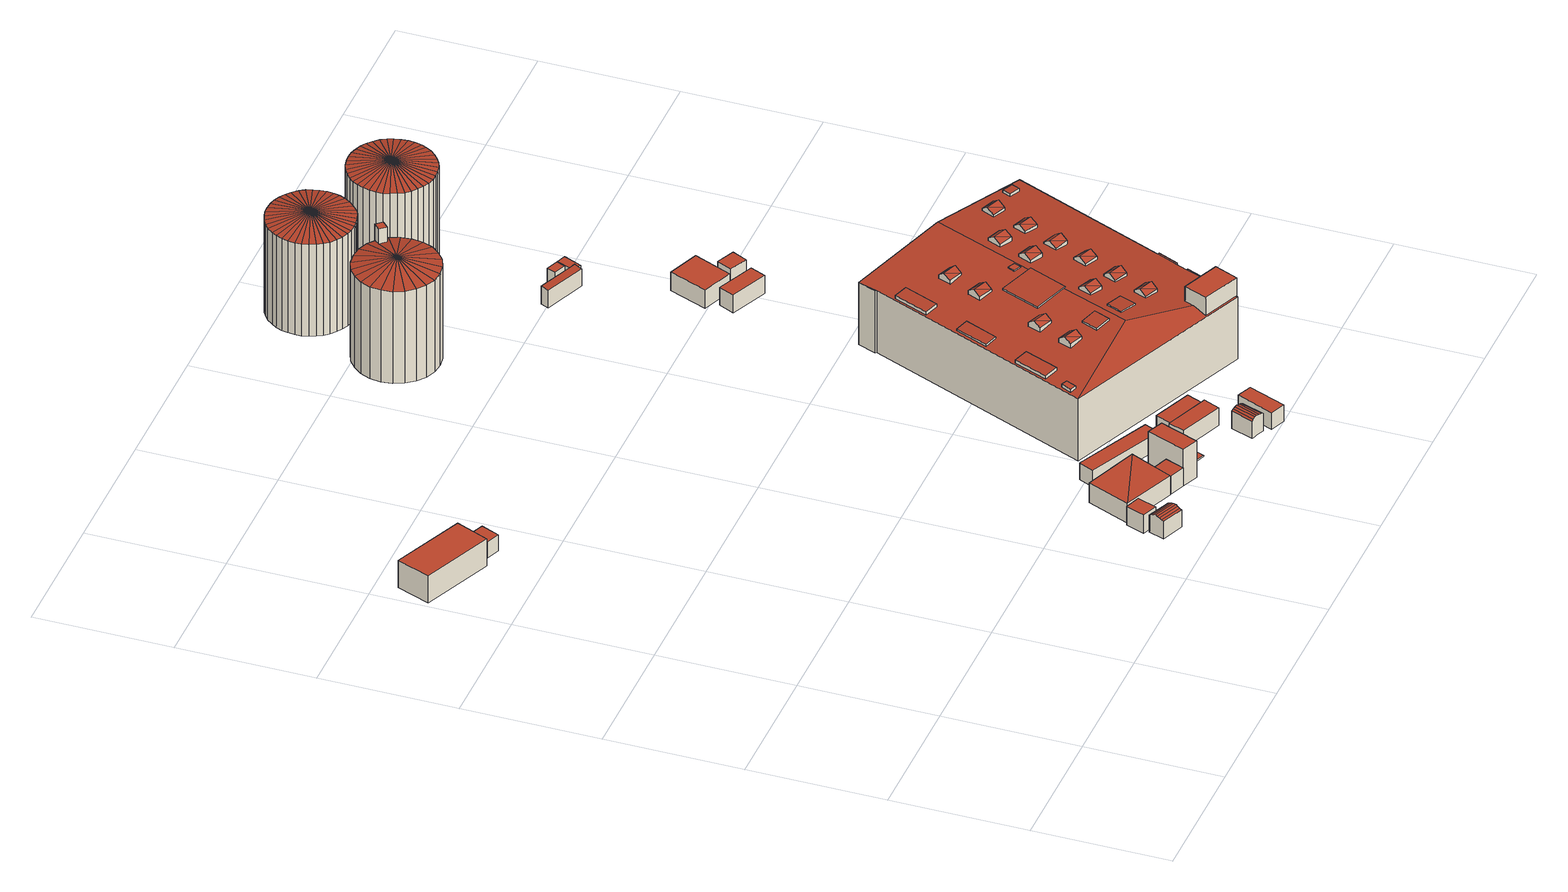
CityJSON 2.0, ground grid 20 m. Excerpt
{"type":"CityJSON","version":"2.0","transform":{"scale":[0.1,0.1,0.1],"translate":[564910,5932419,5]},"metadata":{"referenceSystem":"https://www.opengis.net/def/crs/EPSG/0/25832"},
"CityObjects":{
"building1":{"type":"Building","attributes":{"Grundfläche 2D":"60.059586","Grundhöhe NN":"5.732"},"geometry":[{"type":"Solid","lod":"3","boundaries":[[[[0,1,2,3]],[[4,5,3,2]],[[5,6,0,3]],[[6,7,1,0]],[[7,4,2,1]],[[7,6,5,4]]]],"semantics":{"surfaces":[{"type":"RoofSurface"},{"type":"WallSurface"},{"type":"GroundSurface"}],"values":[[0,1,1,1,1,2]]}}]},
"building2":{"type":"Building","attributes":{"Grundfläche 2D":"6.185744","Grundhöhe NN":"5.734"},"geometry":[{"type":"Solid","lod":"3","boundaries":[[[[8,9,10,11]],[[12,13,11,10]],[[13,14,8,11]],[[14,15,9,8]],[[15,12,10,9]],[[15,14,13,12]]]],"semantics":{"surfaces":[{"type":"RoofSurface"},{"type":"WallSurface"},{"type":"GroundSurface"}],"values":[[0,1,1,1,1,2]]}}]},
"building3":{"type":"Building","attributes":{"Grundfläche 2D":"8.540739","Grundhöhe NN":"5.712"},"geometry":[{"type":"Solid","lod":"3","boundaries":[[[[16,17,18,19]],[[20,17,16,21]],[[22,20,21,23]],[[24,22,23,25]],[[26,24,25,27]],[[28,26,27,29]],[[30,28,29,31]],[[19,18,32,33]],[[31,29,27,25,23,21,16,19,33,34]],[[30,31,34,35]],[[18,17,20,22,24,26,28,30,35,32]],[[34,33,32,35]]]],"semantics":{"surfaces":[{"type":"RoofSurface"},{"type":"WallSurface"},{"type":"GroundSurface"}],"values":[[0,0,0,0,0,0,0,1,1,1,1,2]]}}]},
"building4":{"type":"Building","attributes":{"Grundfläche 2D":"7.216072","Grundhöhe NN":"5.770"},"geometry":[{"type":"Solid","lod":"3","boundaries":[[[[36,37,38,39]],[[40,41,39,38]],[[41,42,36,39]],[[42,43,37,36]],[[43,40,38,37]],[[43,42,41,40]]]],"semantics":{"surfaces":[{"type":"RoofSurface"},{"type":"WallSurface"},{"type":"GroundSurface"}],"values":[[0,1,1,1,1,2]]}}]},
"building5":{"type":"Building","attributes":{"Grundfläche 2D":"56.703600","Grundhöhe NN":"5.588"},"geometry":[{"type":"Solid","lod":"3","boundaries":[[[[44,45,46]],[[47,45,44]],[[48,49,46,45]],[[49,50,44,46]],[[50,51,47,44]],[[51,48,45,47]],[[51,50,49,48]]]],"semantics":{"surfaces":[{"type":"RoofSurface"},{"type":"WallSurface"},{"type":"GroundSurface"}],"values":[[0,0,1,1,1,1,2]]}}]},
"building6":{"type":"Building","attributes":{"Grundfläche 2D":"7.672358","Grundhöhe NN":"5.617"},"geometry":[{"type":"Solid","lod":"3","boundaries":[[[[52,53,54,55]],[[56,57,55,54]],[[57,58,52,55]],[[58,59,53,52]],[[59,56,54,53]],[[59,58,57,56]]]],"semantics":{"surfaces":[{"type":"RoofSurface"},{"type":"WallSurface"},{"type":"GroundSurface"}],"values":[[0,1,1,1,1,2]]}}]},
"building7":{"type":"Building","attributes":{"Grundfläche 2D":"15.672142","Grundhöhe NN":"5.596"},"geometry":[{"type":"Solid","lod":"3","boundaries":[[[[60,61,62,63]],[[61,60,64,59]],[[62,61,59,65]],[[63,62,65,66]],[[60,63,66,64]],[[59,64,66,65]]]],"semantics":{"surfaces":[{"type":"RoofSurface"},{"type":"WallSurface"},{"type":"GroundSurface"}],"values":[[0,1,1,1,1,2]]}}]},
"building8":{"type":"Building","attributes":{"Grundfläche 2D":"30.014825","Grundhöhe NN":"5.619"},"geometry":[{"type":"Solid","lod":"3","boundaries":[[[[67,68,69,70]],[[71,72,70,69]],[[72,73,67,70]],[[73,74,68,67]],[[74,71,69,68]],[[74,73,72,71]]]],"semantics":{"surfaces":[{"type":"RoofSurface"},{"type":"WallSurface"},{"type":"GroundSurface"}],"values":[[0,1,1,1,1,2]]}}]},
"building9":{"type":"Building","attributes":{"Grundfläche 2D":"8.871960","Grundhöhe NN":"8.181"},"geometry":[{"type":"Solid","lod":"3","boundaries":[[[[75,76,77,78]],[[79,80,78,77]],[[80,81,75,78]],[[81,82,76,75]],[[82,79,77,76]],[[82,81,80,79]]]],"semantics":{"surfaces":[{"type":"RoofSurface"},{"type":"WallSurface"},{"type":"GroundSurface"}],"values":[[0,1,1,1,1,2]]}}]},
"building10":{"type":"Building","attributes":{"Grundfläche 2D":"17.495616","Grundhöhe NN":"5.643"},"geometry":[{"type":"Solid","lod":"3","boundaries":[[[[83,84,85,86]],[[83,86,87,88]],[[84,83,88,89]],[[85,84,89,90]],[[86,85,90,87]],[[89,88,87,90]]]],"semantics":{"surfaces":[{"type":"RoofSurface"},{"type":"WallSurface"},{"type":"GroundSurface"}],"values":[[0,1,1,1,1,2]]}}]},
"building11":{"type":"Building","attributes":{"Grundfläche 2D":"7.883810","Grundhöhe NN":"5.597"},"geometry":[{"type":"Solid","lod":"3","boundaries":[[[[91,92,93,94]],[[95,91,94,96]],[[97,95,96,98]],[[99,97,98,100]],[[101,99,100,102]],[[103,101,102,104]],[[105,106,107,104,102,100,98,96,94,93,108,109]],[[103,104,107,110]],[[111,112,92,91,95,97,99,101,103,110,113]],[[93,92,112,108]],[[113,110,107,106,105,109,108,112,111]]]],"semantics":{"surfaces":[{"type":"RoofSurface"},{"type":"WallSurface"},{"type":"GroundSurface"}],"values":[[0,0,0,0,0,0,1,1,1,1,2]]}}]},
"building12":{"type":"Building","attributes":{"Grundfläche 2D":"15.257775","Grundhöhe NN":"5.663"},"geometry":[{"type":"Solid","lod":"3","boundaries":[[[[114,115,116,117]],[[118,119,117,116]],[[119,120,114,117]],[[120,121,115,114]],[[121,118,116,115]],[[121,120,119,118]]]],"semantics":{"surfaces":[{"type":"RoofSurface"},{"type":"WallSurface"},{"type":"GroundSurface"}],"values":[[0,1,1,1,1,2]]}}]},
"building13":{"type":"Building","attributes":{"Grundfläche 2D":"14.075495","Grundhöhe NN":"5.598"},"geometry":[{"type":"Solid","lod":"3","boundaries":[[[[122,123,124,125]],[[126,127,125,124]],[[127,128,122,125]],[[128,129,123,122]],[[129,126,124,123]],[[129,128,127,126]]]],"semantics":{"surfaces":[{"type":"RoofSurface"},{"type":"WallSurface"},{"type":"GroundSurface"}],"values":[[0,1,1,1,1,2]]}}]},
"building14":{"type":"Building","attributes":{"Grundfläche 2D":"117.126350","Grundhöhe NN":"5.580"},"children":["building14-1"],"geometry":[{"type":"Solid","lod":"3","boundaries":[[[[130,131,132,133]],[[131,134,135,136]],[[134,131,130,133,137]],[[138,133,132]],[[139,133,138]],[[140,133,139]],[[141,133,140]],[[142,133,141]],[[143,133,142]],[[144,133,143]],[[145,133,144]],[[146,133,145]],[[147,133,146]],[[148,133,147]],[[149,133,148]],[[150,133,149]],[[151,133,150]],[[152,133,151]],[[153,133,152]],[[154,133,153]],[[155,133,154]],[[156,133,155]],[[157,133,156]],[[158,133,157]],[[137,133,158]],[[159,160,132,131]],[[160,161,138,132]],[[161,162,139,138]],[[162,163,140,139]],[[163,164,141,140]],[[164,165,142,141]],[[165,166,143,142]],[[166,167,144,143]],[[167,168,145,144]],[[168,169,146,145]],[[169,170,147,146]],[[170,171,148,147]],[[171,172,149,148]],[[172,173,150,149]],[[173,174,151,150]],[[174,175,152,151]],[[175,176,153,152]],[[176,177,154,153]],[[177,178,155,154]],[[178,179,156,155]],[[179,180,157,156]],[[180,181,158,157]],[[181,182,137,158]],[[182,183,134,137]],[[183,184,135,134]],[[184,185,136,135]],[[185,159,131,136]],[[169,168,167,166,165,164,163,162,161,160,159,185,184,183,182,181,180,179,178,177,176,175,174,173,172,171,170]]]],"semantics":{"surfaces":[{"type":"RoofSurface"},{"type":"WallSurface"},{"type":"GroundSurface"}],"values":[[0,0,0,0,0,0,0,0,0,0,0,0,0,0,0,0,0,0,0,0,0,0,0,0,0,1,1,1,1,1,1,1,1,1,1,1,1,1,1,1,1,1,1,1,1,1,1,1,1,1,1,1,2]]}}]},
"building14-1":{"type":"BuildingInstallation","parents":["building14"],"geometry":[{"type":"MultiSurface","lod":"3","boundaries":[[[186,187,188,189,190,191,192]],[[193,194,190,189,188,130]],[[135,192,191,190,194,134]],[[186,192,135,136]],[[130,188,187,186,136,131]]],"semantics":{"surfaces":[{"type":"RoofSurface"},{"type":"WallSurface"}],"values":[0,1,1,1,1]}}]},
"building15":{"type":"Building","attributes":{"Grundfläche 2D":"1210.189459","Grundhöhe NN":"5.644"},"children":["building15-1","building15-2","building15-3","building15-4","building15-5","building15-6","building15-7","building15-8","building15-9","building15-10","building15-11","building15-12","building15-13","building15-14","building15-15","building15-16","building15-17","building15-18"],"geometry":[{"type":"Solid","lod":"3","boundaries":[[[[195,196,197,198]],[[199,200,201,202,203,204]],[[201,200,205,206,207,208,209,210,211],[212,213,214,215,216,217],[218,219,220,221],[222,223,224,225]],[[202,226,203]],[[227,228,229,230]],[[199,231,232,227,230,233,234,235,209,208,236,237,205,200]],[[233,238,239,234]],[[240,211,210]],[[241,242,243,244]],[[245,246,247,248]],[[249,250,251,252]],[[253,254,255,256]],[[237,196,195,206,205]],[[237,236,197,196]],[[207,198,197,236,208]],[[207,206,195,198]],[[232,231,242,241]],[[204,243,242,231,199]],[[226,244,243,204,203]],[[226,232,241,244]],[[248,247,219,218]],[[245,248,218,221]],[[246,245,221,220]],[[247,246,220,219]],[[217,216,249,252]],[[215,214,250,249,216]],[[213,212,251,250,214]],[[212,217,252,251]],[[256,255,224,223]],[[253,256,223,222]],[[254,253,222,225]],[[255,254,225,224]],[[202,201,257,258]],[[227,232,226,202,258,259]],[[228,227,259,260]],[[229,228,260,261]],[[230,229,261,262]],[[233,230,262,263]],[[238,233,263,264]],[[239,238,264,265]],[[234,239,265,266]],[[235,234,266,267]],[[210,209,235,267,268]],[[240,210,268,269]],[[211,240,269,270]],[[201,211,270,257]],[[263,262,261,260,259,258,257,270,269,268,267,266,265,264]]]],"semantics":{"surfaces":[{"type":"RoofSurface"},{"type":"WallSurface"},{"type":"GroundSurface"}],"values":[[0,0,0,0,0,0,0,0,0,0,0,0,1,1,1,1,1,1,1,1,1,1,1,1,1,1,1,1,1,1,1,1,1,1,1,1,1,1,1,1,1,1,1,1,1,1,2]]}}]},
"building15-1":{"type":"BuildingInstallation","parents":["building15"],"geometry":[{"type":"MultiSurface","lod":"3","boundaries":[[[271,272,273,274]],[[274,273,275,276]],[[271,274,276,277]],[[272,271,277,278]],[[273,272,278,275]]],"semantics":{"surfaces":[{"type":"RoofSurface"},{"type":"WallSurface"}],"values":[0,1,1,1,1]}}]},
"building15-2":{"type":"BuildingInstallation","parents":["building15"],"geometry":[{"type":"MultiSurface","lod":"3","boundaries":[[[279,280,281]],[[279,281,282]],[[283,279,282,284]],[[285,286,281,280]],[[281,286,287,284,282]],[[287,288,283,284]],[[283,288,285,280,279]]],"semantics":{"surfaces":[{"type":"RoofSurface"},{"type":"WallSurface"}],"values":[0,0,0,1,1,1,1]}}]},
"building15-3":{"type":"BuildingInstallation","parents":["building15"],"geometry":[{"type":"MultiSurface","lod":"3","boundaries":[[[289,290,291,292]],[[292,291,293,294]],[[289,292,294,295]],[[290,289,295,296]],[[291,290,296,293]]],"semantics":{"surfaces":[{"type":"RoofSurface"},{"type":"WallSurface"}],"values":[0,1,1,1,1]}}]},
"building15-4":{"type":"BuildingInstallation","parents":["building15"],"geometry":[{"type":"MultiSurface","lod":"3","boundaries":[[[297,298,299]],[[297,299,300]],[[301,300,302]],[[297,300,301]],[[303,304,299,298]],[[299,304,305,302,300]],[[305,306,301,302]],[[301,306,303,298,297]]],"semantics":{"surfaces":[{"type":"RoofSurface"},{"type":"WallSurface"}],"values":[0,0,0,0,1,1,1,1]}}]},
"building15-5":{"type":"BuildingInstallation","parents":["building15"],"geometry":[{"type":"MultiSurface","lod":"3","boundaries":[[[307,308,309,310]],[[310,309,311,312]],[[307,310,312,313]],[[313,314,308,307]],[[314,311,309,308]]],"semantics":{"surfaces":[{"type":"RoofSurface"},{"type":"WallSurface"}],"values":[0,1,1,1,1]}}]},
"building15-6":{"type":"BuildingInstallation","parents":["building15"],"geometry":[{"type":"MultiSurface","lod":"3","boundaries":[[[315,316,317]],[[315,317,318]],[[319,318,320]],[[315,318,319]],[[321,322,317,316]],[[317,322,323,320,318]],[[323,324,319,320]],[[319,324,321,316,315]]],"semantics":{"surfaces":[{"type":"RoofSurface"},{"type":"WallSurface"}],"values":[0,0,0,0,1,1,1,1]}}]},
"building15-7":{"type":"BuildingInstallation","parents":["building15"],"geometry":[{"type":"MultiSurface","lod":"3","boundaries":[[[325,326,327]],[[325,327,328]],[[329,328,330]],[[325,328,329]],[[331,332,327,326]],[[332,333,330,328,327]],[[334,329,330,333,335]],[[334,336,331,326,325,329]]],"semantics":{"surfaces":[{"type":"RoofSurface"},{"type":"WallSurface"}],"values":[0,0,0,0,1,1,1,1]}}]},
"building15-8":{"type":"BuildingInstallation","parents":["building15"],"geometry":[{"type":"MultiSurface","lod":"3","boundaries":[[[337,338,339]],[[337,339,340]],[[341,337,340,342]],[[343,344,339,338]],[[339,344,345,342,340]],[[345,346,341,342]],[[341,346,343,338,337]]],"semantics":{"surfaces":[{"type":"RoofSurface"},{"type":"WallSurface"}],"values":[0,0,0,1,1,1,1]}}]},
"building15-9":{"type":"BuildingInstallation","parents":["building15"],"geometry":[{"type":"MultiSurface","lod":"3","boundaries":[[[347,348,349]],[[347,349,350]],[[351,350,352]],[[347,350,351]],[[353,354,349,348]],[[349,354,355,352,350]],[[355,356,351,352]],[[351,356,353,348,347]]],"semantics":{"surfaces":[{"type":"RoofSurface"},{"type":"WallSurface"}],"values":[0,0,0,0,1,1,1,1]}}]},
"building15-10":{"type":"BuildingInstallation","parents":["building15"],"geometry":[{"type":"MultiSurface","lod":"3","boundaries":[[[357,358,359,360]],[[357,360,361,362]],[[360,359,363,361]],[[358,357,362,364]],[[359,358,364,363]]],"semantics":{"surfaces":[{"type":"RoofSurface"},{"type":"WallSurface"}],"values":[0,1,1,1,1]}}]},
"building15-11":{"type":"BuildingInstallation","parents":["building15"],"geometry":[{"type":"MultiSurface","lod":"3","boundaries":[[[365,366,367]],[[365,367,368]],[[369,368,370]],[[365,368,369]],[[371,372,367,366]],[[367,372,373,370,368]],[[373,374,369,370]],[[369,374,371,366,365]]],"semantics":{"surfaces":[{"type":"RoofSurface"},{"type":"WallSurface"}],"values":[0,0,0,0,1,1,1,1]}}]},
"building15-12":{"type":"BuildingInstallation","parents":["building15"],"geometry":[{"type":"MultiSurface","lod":"3","boundaries":[[[375,376,377]],[[375,377,378]],[[379,378,380]],[[375,378,379]],[[381,382,377,376]],[[377,382,383,380,378]],[[383,384,379,380]],[[379,384,381,376,375]]],"semantics":{"surfaces":[{"type":"RoofSurface"},{"type":"WallSurface"}],"values":[0,0,0,0,1,1,1,1]}}]},
"building15-13":{"type":"BuildingInstallation","parents":["building15"],"geometry":[{"type":"MultiSurface","lod":"3","boundaries":[[[385,386,387]],[[385,387,388]],[[389,388,390]],[[385,388,389]],[[391,392,387,386]],[[387,392,393,390,388]],[[393,394,389,390]],[[389,394,391,386,385]]],"semantics":{"surfaces":[{"type":"RoofSurface"},{"type":"WallSurface"}],"values":[0,0,0,0,1,1,1,1]}}]},
"building15-14":{"type":"BuildingInstallation","parents":["building15"],"geometry":[{"type":"MultiSurface","lod":"3","boundaries":[[[395,396,397]],[[395,397,398]],[[399,398,400]],[[395,398,399]],[[401,402,397,396]],[[397,402,403,400,398]],[[403,404,399,400]],[[399,404,401,396,395]]],"semantics":{"surfaces":[{"type":"RoofSurface"},{"type":"WallSurface"}],"values":[0,0,0,0,1,1,1,1]}}]},
"building15-15":{"type":"BuildingInstallation","parents":["building15"],"geometry":[{"type":"MultiSurface","lod":"3","boundaries":[[[405,406,407,408]],[[409,410,406,405]],[[411,407,406,410]],[[412,408,407,411,413]],[[412,409,405,408]]],"semantics":{"surfaces":[{"type":"RoofSurface"},{"type":"WallSurface"}],"values":[0,1,1,1,1]}}]},
"building15-16":{"type":"BuildingInstallation","parents":["building15"],"geometry":[{"type":"MultiSurface","lod":"3","boundaries":[[[414,415,416]],[[414,416,417]],[[418,417,419]],[[414,417,418]],[[420,421,416,415]],[[416,421,422,419,417]],[[422,423,418,419]],[[418,423,420,415,414]]],"semantics":{"surfaces":[{"type":"RoofSurface"},{"type":"WallSurface"}],"values":[0,0,0,0,1,1,1,1]}}]},
"building15-17":{"type":"BuildingInstallation","parents":["building15"],"geometry":[{"type":"MultiSurface","lod":"3","boundaries":[[[424,425,426]],[[424,426,427]],[[428,427,429]],[[424,427,428]],[[430,431,426,425]],[[426,431,432,429,427]],[[432,433,428,429]],[[428,433,430,425,424]]],"semantics":{"surfaces":[{"type":"RoofSurface"},{"type":"WallSurface"}],"values":[0,0,0,0,1,1,1,1]}}]},
"building15-18":{"type":"BuildingInstallation","parents":["building15"],"geometry":[{"type":"MultiSurface","lod":"3","boundaries":[[[434,435,436]],[[434,436,437]],[[438,439,440,434,437,441]],[[442,443,436,435]],[[437,436,443,444,438,441]],[[440,439,438,444,445]],[[440,445,442,435,434]]],"semantics":{"surfaces":[{"type":"RoofSurface"},{"type":"WallSurface"}],"values":[0,0,0,1,1,1,1]}}]},
"building16":{"type":"Building","attributes":{"Grundfläche 2D":"118.628630","Grundhöhe NN":"5.620"},"geometry":[{"type":"Solid","lod":"3","boundaries":[[[[446,447,448]],[[448,447,449]],[[450,447,446]],[[451,447,450]],[[452,447,451]],[[453,447,452]],[[453,454,447]],[[455,447,454]],[[456,447,455]],[[457,447,456]],[[458,447,457]],[[459,447,458]],[[459,460,447]],[[461,447,460]],[[462,447,461]],[[463,447,462]],[[463,464,447]],[[465,447,464]],[[466,447,465]],[[466,467,447]],[[468,447,467]],[[469,447,468]],[[470,447,469]],[[471,447,470]],[[472,447,471]],[[473,447,472]],[[474,447,473]],[[475,447,474]],[[476,447,475]],[[476,477,447]],[[478,447,477]],[[479,447,478]],[[480,447,479]],[[480,481,447]],[[482,447,481]],[[483,447,482]],[[484,447,483]],[[484,485,447]],[[486,447,485]],[[449,447,486]],[[487,488,446,448]],[[488,489,450,446]],[[490,487,448,449]],[[491,492,486,485]],[[492,490,449,486]],[[489,493,451,450]],[[493,494,452,451]],[[494,495,453,452]],[[495,496,454,453]],[[496,497,455,454]],[[497,498,456,455]],[[498,499,457,456]],[[499,500,458,457]],[[500,501,459,458]],[[501,502,460,459]],[[502,503,461,460]],[[503,504,462,461]],[[504,505,463,462]],[[505,506,464,463]],[[506,507,465,464]],[[507,508,466,465]],[[508,509,467,466]],[[509,510,468,467]],[[510,511,469,468]],[[511,512,470,469]],[[512,513,471,470]],[[513,514,472,471]],[[514,515,473,472]],[[515,516,474,473]],[[516,517,475,474]],[[517,518,476,475]],[[518,519,477,476]],[[519,520,478,477]],[[520,521,479,478]],[[521,522,480,479]],[[522,523,481,480]],[[523,524,482,481]],[[524,525,483,482]],[[525,526,484,483]],[[526,491,485,484]],[[518,517,516,515,514,513,512,511,510,509,508,507,506,505,504,503,502,501,500,499,498,497,496,495,494,493,489,488,487,490,492,491,526,525,524,523,522,521,520,519]]]],"semantics":{"surfaces":[{"type":"RoofSurface"},{"type":"WallSurface"},{"type":"GroundSurface"}],"values":[[0,0,0,0,0,0,0,0,0,0,0,0,0,0,0,0,0,0,0,0,0,0,0,0,0,0,0,0,0,0,0,0,0,0,0,0,0,0,0,0,1,1,1,1,1,1,1,1,1,1,1,1,1,1,1,1,1,1,1,1,1,1,1,1,1,1,1,1,1,1,1,1,1,1,1,1,1,1,1,1,2]]}}]},
"building17":{"type":"Building","attributes":{"Grundfläche 2D":"8.802514","Grundhöhe NN":"5.735"},"geometry":[{"type":"Solid","lod":"3","boundaries":[[[[527,528,529,530,531,532]],[[527,532,531,533,534]],[[529,528,527,534,535]],[[530,529,535,536]],[[531,530,536,533]],[[534,533,536,535]]]],"semantics":{"surfaces":[{"type":"RoofSurface"},{"type":"WallSurface"},{"type":"GroundSurface"}],"values":[[0,1,1,1,1,2]]}}]},
"building18":{"type":"Building","attributes":{"Grundfläche 2D":"15.025063","Grundhöhe NN":"5.666"},"geometry":[{"type":"Solid","lod":"3","boundaries":[[[[537,538,539,540]],[[541,542,540,539]],[[542,543,537,540]],[[543,544,538,537]],[[544,541,539,538]],[[544,543,542,541]]]],"semantics":{"surfaces":[{"type":"RoofSurface"},{"type":"WallSurface"},{"type":"GroundSurface"}],"values":[[0,1,1,1,1,2]]}}]},
"building19":{"type":"Building","attributes":{"Grundfläche 2D":"29.608499","Grundhöhe NN":"5.644"},"geometry":[{"type":"Solid","lod":"3","boundaries":[[[[545,546,547,548]],[[549,550,548,547]],[[550,551,545,548]],[[551,552,546,545]],[[552,549,547,546]],[[552,551,550,549]]]],"semantics":{"surfaces":[{"type":"RoofSurface"},{"type":"WallSurface"},{"type":"GroundSurface"}],"values":[[0,1,1,1,1,2]]}}]},
"building20":{"type":"Building","attributes":{"Grundfläche 2D":"2.770220","Grundhöhe NN":"5.782"},"geometry":[{"type":"Solid","lod":"3","boundaries":[[[[553,554,555,556]],[[557,558,556,555]],[[558,559,553,556]],[[559,560,554,553]],[[560,557,555,554]],[[560,559,558,557]]]],"semantics":{"surfaces":[{"type":"RoofSurface"},{"type":"WallSurface"},{"type":"GroundSurface"}],"values":[[0,1,1,1,1,2]]}}]},
"building21":{"type":"Building","attributes":{"Grundfläche 2D":"3.386276","Grundhöhe NN":"5.780"},"geometry":[{"type":"Solid","lod":"3","boundaries":[[[[561,562,563,564,565,532]],[[566,567,565,564]],[[567,568,532,565]],[[568,569,561,532]],[[569,570,562,561]],[[570,571,563,562]],[[571,566,564,563]],[[566,571,570,569,568,567]]]],"semantics":{"surfaces":[{"type":"RoofSurface"},{"type":"WallSurface"},{"type":"GroundSurface"}],"values":[[0,1,1,1,1,1,1,2]]}}]},
"building22":{"type":"Building","attributes":{"Grundfläche 2D":"7.053249","Grundhöhe NN":"5.627"},"geometry":[{"type":"Solid","lod":"3","boundaries":[[[[572,573,574,575]],[[576,577,575,574]],[[577,578,572,575]],[[578,579,573,572]],[[579,576,574,573]],[[579,578,577,576]]]],"semantics":{"surfaces":[{"type":"RoofSurface"},{"type":"WallSurface"},{"type":"GroundSurface"}],"values":[[0,1,1,1,1,2]]}}]},
"building23":{"type":"Building","attributes":{"Grundfläche 2D":"118.627677","Grundhöhe NN":"5.547"},"geometry":[{"type":"Solid","lod":"3","boundaries":[[[[580,581,582]],[[580,583,581]],[[580,582,584]],[[580,584,585]],[[580,585,586]],[[580,586,587]],[[580,587,588]],[[580,588,589]],[[580,589,590]],[[580,590,591]],[[580,591,592]],[[580,592,593]],[[580,593,594]],[[580,594,595]],[[580,595,596]],[[580,596,597]],[[580,597,598]],[[580,598,599]],[[580,599,600]],[[580,600,601]],[[580,601,602]],[[580,602,603]],[[580,603,604]],[[580,604,605]],[[580,605,606]],[[580,606,607]],[[580,607,608]],[[580,608,609]],[[580,609,610]],[[580,610,611]],[[580,611,612]],[[580,612,613]],[[580,613,614]],[[580,614,615]],[[580,615,616]],[[580,616,617]],[[580,617,618]],[[580,618,619]],[[580,619,620]],[[580,620,583]],[[621,622,582,581]],[[622,623,584,582]],[[624,621,581,583]],[[625,626,620,619]],[[626,624,583,620]],[[623,627,585,584]],[[627,628,586,585]],[[628,629,587,586]],[[629,630,588,587]],[[630,631,589,588]],[[631,632,590,589]],[[632,633,591,590]],[[633,634,592,591]],[[634,635,593,592]],[[635,636,594,593]],[[636,637,595,594]],[[637,638,596,595]],[[638,639,597,596]],[[639,640,598,597]],[[640,641,599,598]],[[641,642,600,599]],[[642,643,601,600]],[[643,644,602,601]],[[644,645,603,602]],[[645,646,604,603]],[[646,647,605,604]],[[647,648,606,605]],[[648,649,607,606]],[[649,650,608,607]],[[650,651,609,608]],[[651,652,610,609]],[[652,653,611,610]],[[653,654,612,611]],[[654,655,613,612]],[[655,656,614,613]],[[656,657,615,614]],[[657,658,616,615]],[[658,659,617,616]],[[659,660,618,617]],[[660,625,619,618]],[[655,654,653,652,651,650,649,648,647,646,645,644,643,642,641,640,639,638,637,636,635,634,633,632,631,630,629,628,627,623,622,621,624,626,625,660,659,658,657,656]]]],"semantics":{"surfaces":[{"type":"RoofSurface"},{"type":"WallSurface"},{"type":"GroundSurface"}],"values":[[0,0,0,0,0,0,0,0,0,0,0,0,0,0,0,0,0,0,0,0,0,0,0,0,0,0,0,0,0,0,0,0,0,0,0,0,0,0,0,0,1,1,1,1,1,1,1,1,1,1,1,1,1,1,1,1,1,1,1,1,1,1,1,1,1,1,1,1,1,1,1,1,1,1,1,1,1,1,1,1,2]]}}]}
},
"vertices":[
[131,923,51],[26,968,51],[6,919,51],[111,875,51],[6,919,7],[111,875,7],[131,923,7],[26,968,7],
[159,899,33],[140,907,33],[128,880,33],[148,872,33],[128,880,7],[148,872,7],[159,899,7],[140,907,7],
[507,48,36],[474,61,36],[473,58,35],[506,45,35],[475,64,38],[508,51,38],[476,68,39],[510,54,39],[478,71,39],[511,58,39],[479,75,38],[512,61,38],[480,78,36],[514,65,36],[481,81,35],[515,67,35],[473,58,7],[506,45,7],[515,67,7],[481,81,7],
[507,106,38],[485,114,38],[474,86,38],[497,78,38],[474,86,8],[497,78,8],[507,106,8],[485,114,8],
[492,116,37],[596,147,39],[518,179,37],[570,84,37],[596,147,6],[518,179,6],[492,116,6],[570,84,6],
[571,84,35],[595,75,35],[606,103,35],[582,112,35],[606,103,6],[582,112,6],[571,84,6],[595,75,6],
[617,132,65],[595,75,65],[619,65,65],[641,122,65],[617,132,6],[619,65,6],[641,122,6],
[672,156,33],[562,208,33],[552,186,33],[662,134,33],[552,186,6],[662,134,6],[672,156,6],[562,208,6],
[632,60,34],[654,117,34],[641,122,34],[619,65,34],[641,122,32],[619,65,32],[632,60,32],[654,117,32],
[674,103,35],[738,77,35],[748,101,35],[683,127,35],[683,127,6],[674,103,6],[738,77,6],[748,101,6],
[741,58,36],[738,59,34],[726,26,34],[728,25,36],[744,57,37],[732,24,37],[748,56,38],[735,23,38],[753,54,37],[740,21,37],[756,53,36],[744,19,36],[759,51,34],[747,18,34],[732,24,6],[735,23,6],[747,18,6],[726,26,6],[728,25,6],[759,51,6],[744,57,6],[738,59,6],[748,56,6],
[752,126,34],[695,149,34],[686,126,34],[743,103,34],[686,126,7],[743,103,7],[752,126,7],[695,149,7],
[776,0,33],[798,55,33],[776,64,33],[754,9,33],[776,64,6],[754,9,6],[776,0,6],[798,55,6],
[547,1185,157],[555,1193,155],[545,1201,155],[514,1148,168],[563,1184,155],[564,1185,155],[556,1194,155],[567,1179,155],[530,1207,155],[514,1209,155],[498,1207,155],[483,1201,155],[471,1191,155],[461,1179,155],[455,1164,155],[453,1148,155],[455,1132,155],[461,1117,155],[471,1105,155],[483,1095,155],[498,1089,155],[514,1087,155],[530,1089,155],[545,1095,155],[557,1105,155],[567,1117,155],[573,1132,155],[575,1148,155],[573,1164,155],[555,1193,6],[545,1201,6],[530,1207,6],[514,1209,6],[498,1207,6],[483,1201,6],[471,1191,6],[461,1179,6],[455,1164,6],[453,1148,6],[455,1132,6],[461,1117,6],[471,1105,6],[483,1095,6],[498,1089,6],[514,1087,6],[530,1089,6],[545,1095,6],[557,1105,6],[567,1117,6],[573,1132,6],[575,1148,6],[573,1164,6],[567,1179,6],[563,1184,6],[564,1185,6],[556,1194,6],
[556,1194,181],[555,1193,181],[547,1185,181],[554,1177,181],[555,1176,181],[563,1184,181],[564,1185,181],[554,1177,157],[555,1176,157],
[758,338,121],[808,318,125],[832,375,125],[781,396,121],[840,150,114],[766,218,123],[600,224,107],[887,105,107],[884,109,108],[832,130,108],[806,319,123],[758,338,118],[781,396,118],[829,376,123],[889,526,123],[747,585,107],[738,557,107],[728,527,108],[741,521,109],[747,519,110],[742,507,110],[726,468,110],[707,476,108],[646,271,110],[626,279,108],[646,329,108],[666,321,110],[706,419,110],[686,371,110],[668,378,108],[688,426,108],[888,107,107],[909,156,107],[910,156,107],[923,188,107],[921,189,107],[846,164,114],[902,141,107],[928,207,107],[941,237,107],[1036,465,107],[832,375,123],[808,318,123],[931,206,107],[944,236,107],[736,558,107],[902,141,137],[846,164,137],[832,130,137],[888,107,137],[666,321,115],[646,329,113],[626,279,113],[646,271,115],[726,468,115],[747,519,115],[728,527,113],[707,476,113],[706,419,113],[688,426,111],[668,378,111],[686,371,113],[600,224,6],[887,105,6],[909,156,6],[910,156,6],[923,188,6],[921,189,6],[928,207,6],[931,206,6],[944,236,6],[941,237,6],[1036,465,6],[747,585,6],[736,558,6],[738,557,6],
[625,249,113],[616,253,113],[609,238,113],[618,234,113],[609,238,108],[618,234,109],[625,249,109],[616,253,108],
[717,328,128],[714,319,121],[735,311,121],[738,320,128],[721,338,121],[742,330,121],[714,319,114],[735,311,117],[742,330,117],[721,338,114],
[1013,467,114],[996,474,115],[991,462,115],[1008,455,114],[991,462,111],[1008,455,109],[1013,467,110],[996,474,111],
[854,272,127],[850,263,120],[871,255,120],[875,264,127],[858,282,120],[879,274,120],[850,263,117],[871,255,115],[879,274,115],[858,282,117],
[817,244,122],[791,253,124],[782,230,124],[808,220,122],[782,230,122],[808,220,119],[817,244,119],[791,253,122],
[850,390,133],[846,380,126],[867,372,126],[871,382,133],[854,400,126],[875,392,126],[846,380,122],[867,372,119],[875,392,119],[854,400,122],
[834,222,127],[830,213,120],[851,205,120],[855,214,127],[838,232,120],[859,224,120],[830,213,117],[851,205,115],[859,224,115],[838,232,117],[850,227,116],[835,226,117],
[870,440,133],[866,430,126],[887,422,126],[891,432,133],[874,450,126],[895,442,126],[866,430,122],[887,422,119],[895,442,119],[874,450,122],
[937,474,127],[933,464,120],[954,456,120],[958,466,127],[941,483,120],[962,475,120],[933,464,117],[954,456,115],[962,475,115],[941,483,117],
[835,399,124],[825,404,124],[820,394,124],[831,389,124],[831,389,123],[835,399,123],[820,394,122],[825,404,122],
[758,427,127],[754,418,120],[775,409,120],[779,419,127],[762,437,120],[783,429,120],[754,418,114],[775,409,117],[783,429,117],[762,437,114],
[809,291,132],[805,281,125],[826,273,125],[830,283,132],[813,301,125],[834,292,125],[805,281,122],[826,273,119],[834,292,120],[813,301,122],
[778,477,127],[775,467,120],[796,459,120],[800,469,127],[782,486,120],[803,478,120],[775,467,114],[796,459,117],[803,478,117],[782,486,114],
[916,421,127],[912,412,120],[933,403,120],[937,413,127],[920,431,120],[941,423,120],[912,412,117],[933,403,114],[941,423,115],[920,431,117],
[737,248,122],[760,239,125],[770,263,125],[747,272,122],[737,248,119],[760,239,122],[770,263,122],[747,272,119],[762,267,121],
[875,322,127],[871,312,120],[892,304,120],[896,314,127],[879,332,120],[900,323,120],[871,312,117],[892,304,115],[900,323,115],[879,332,117],
[697,278,128],[694,269,121],[715,261,121],[718,270,128],[701,288,121],[722,280,121],[694,269,114],[715,261,117],[722,280,117],[701,288,114],
[895,371,127],[891,361,120],[912,353,120],[916,363,127],[920,373,120],[917,374,120],[899,381,120],[918,367,124],[891,361,117],[912,353,114],[920,373,114],[899,381,117],
[557,1349,155],[575,1291,166],[566,1352,155],[576,1352,155],[548,1346,155],[540,1341,155],[532,1335,155],[526,1327,155],[521,1319,155],[517,1310,155],[515,1301,155],[514,1291,155],[514,1282,155],[517,1272,155],[520,1263,155],[525,1255,155],[531,1248,155],[539,1241,155],[547,1236,155],[556,1232,155],[565,1230,155],[575,1229,155],[584,1230,155],[594,1232,155],[603,1235,155],[611,1240,155],[618,1247,155],[625,1254,155],[630,1262,155],[634,1271,155],[636,1280,155],[637,1290,155],[636,1300,155],[634,1309,155],[631,1318,155],[626,1326,155],[619,1334,155],[612,1340,155],[604,1345,155],[595,1349,155],[586,1351,155],[566,1352,6],[557,1349,6],[548,1346,6],[576,1352,6],[595,1349,6],[586,1351,6],[540,1341,6],[532,1335,6],[526,1327,6],[521,1319,6],[517,1310,6],[515,1301,6],[514,1291,6],[514,1282,6],[517,1272,6],[520,1263,6],[525,1255,6],[531,1248,6],[539,1241,6],[547,1236,6],[556,1232,6],[565,1230,6],[575,1229,6],[584,1230,6],[594,1232,6],[603,1235,6],[611,1240,6],[618,1247,6],[625,1254,6],[630,1262,6],[634,1271,6],[636,1280,6],[637,1290,6],[636,1300,6],[634,1309,6],[631,1318,6],[626,1326,6],[619,1334,6],[612,1340,6],[604,1345,6],
[750,984,36],[741,987,36],[688,1009,36],[683,997,35],[744,972,35],[747,978,35],[744,972,7],[750,984,7],[688,1009,7],[683,997,7],
[821,763,36],[766,787,36],[756,764,36],[811,740,36],[756,764,7],[811,740,7],[821,763,7],[766,787,7],
[799,785,36],[822,841,36],[776,859,36],[754,803,36],[776,859,6],[754,803,6],[799,785,6],[822,841,6],
[746,1008,36],[728,1015,36],[723,1002,36],[741,995,36],[723,1002,8],[741,995,8],[746,1008,8],[728,1015,8],
[751,976,35],[762,1003,35],[749,1008,35],[741,987,35],[750,984,35],[741,987,8],[750,984,8],[747,978,8],[751,976,8],[762,1003,8],[749,1008,8],
[837,794,43],[811,806,43],[801,784,43],[827,772,43],[801,784,6],[827,772,6],[837,794,6],[811,806,6],
[719,1230,166],[710,1290,155],[701,1288,155],[720,1291,155],[692,1284,155],[684,1279,155],[676,1273,155],[670,1266,155],[665,1258,155],[661,1249,155],[659,1239,155],[658,1230,155],[658,1220,155],[661,1211,155],[664,1202,155],[669,1193,155],[675,1186,155],[683,1180,155],[691,1175,155],[700,1171,155],[709,1168,155],[719,1168,155],[728,1168,155],[738,1170,155],[747,1174,155],[755,1179,155],[762,1185,155],[769,1192,155],[774,1201,155],[778,1209,155],[780,1219,155],[781,1228,155],[780,1238,155],[778,1248,155],[775,1256,155],[770,1265,155],[763,1272,155],[756,1279,155],[748,1284,155],[739,1287,155],[730,1290,155],[710,1290,5],[701,1288,5],[692,1284,5],[720,1291,5],[739,1287,5],[730,1290,5],[684,1279,5],[676,1273,5],[670,1266,5],[665,1258,5],[661,1249,5],[659,1239,5],[658,1230,5],[658,1220,5],[661,1211,5],[664,1202,5],[669,1193,5],[675,1186,5],[683,1180,5],[691,1175,5],[700,1171,5],[709,1168,5],[719,1168,5],[728,1168,5],[738,1170,5],[747,1174,5],[755,1179,5],[762,1185,5],[769,1192,5],[774,1201,5],[778,1209,5],[780,1219,5],[781,1228,5],[780,1238,5],[778,1248,5],[775,1256,5],[770,1265,5],[763,1272,5],[756,1279,5],[748,1284,5]
]}
